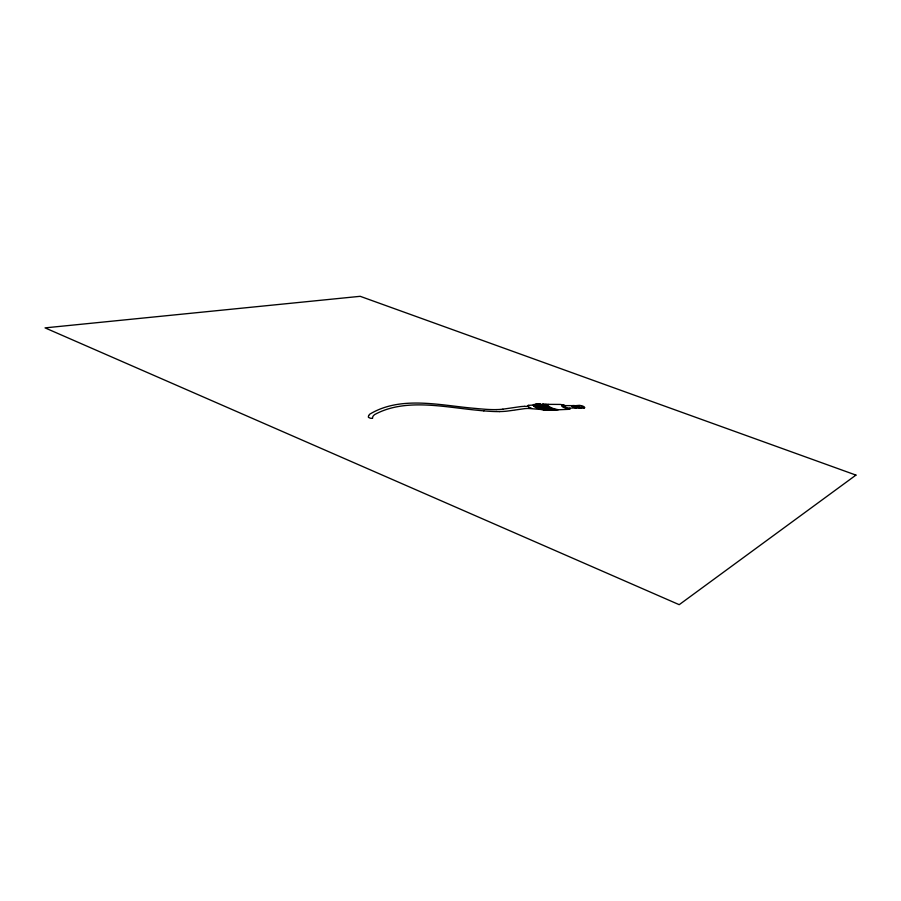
<?xml version="1.0" encoding="UTF-8"?>
<svg xmlns="http://www.w3.org/2000/svg" width="901" height="901" viewBox="0 0 901 901"><rect width="100%" height="100%" fill="white"/><g stroke="black" fill="none" stroke-linecap="round" stroke-linejoin="round"><path stroke-width="1.35" d="M575.367 405.653L572.687 405.495M544.846 404.673L544.981 405.382A10.835 2.827 14.1 0 0 549.723 408.243M368.678 415.688L368.475 416.251A24.642 7.399 12 0 0 368.453 417.354L370.221 418.188A2.782 0.833 11.7 0 0 371.449 418.357L372.541 418.188M546.13 408.423L552.977 410.023M545.893 408.333A11.274 2.951 14.1 0 1 542.03 406.283L540.938 404.898L542.154 404.267M368.824 415.417L369.005 415.113A49.026 14.754 12.4 0 1 369.748 414.19C401.317 395.089 441.479 405.765 475.886 408.457A127.705 32.368 12.5 0 0 478.825 408.75L485.436 409.291A63.205 16.736 12.9 0 0 496.248 409.606M571.639 405.641L571.617 405.675A4.719 1.216 14.3 0 0 574.162 407.342M571.662 405.619L563.632 405.63M564.859 405.563A5.124 1.329 14.2 0 0 560.107 404.436L549.036 404.358A3.401 0.89 14 0 0 548.596 404.369L547.65 405L548.709 406.216A11.623 3.03 14.1 0 0 551.299 407.691L552.73 408.299A7.546 1.971 14.1 0 0 554.701 408.998L558.507 409.752A3.39 0.89 14.1 0 0 558.98 409.752L569.105 409.313M515.361 409.978L524.63 408.649A38.383 10.474 14.2 0 1 528.268 408.435M514.606 410.101L506.97 411.138A70.515 18.673 12.8 0 1 502.679 411.464L499.627 411.566M561.751 405.191C560.456 406.813 566.729 408.863 568.981 408.615M535.982 405.833L534.766 405.799L536.861 405.563M536.309 406.283L535.228 406.227L540.217 405.889M540.138 405.315L534.394 405.067L539.564 404.718M536.681 406.745L535.87 406.7L536.545 406.621M502.859 409.178L520.778 406.588A41.649 11.353 14.1 0 1 524.551 406.362M536.422 406.633L540.825 406.374M536.726 405.574L539.789 405.45M537.368 405.506L536.23 405.439M534.394 405.067L540.048 404.977M537.818 407.252L536.658 407.184L541.614 406.88M538.607 407.736L537.582 407.669L542.537 407.398M540.172 404.301L534.552 404.797L537.334 404.752M537.345 404.346L535.284 404.493L538.359 404.279M537.199 404.414L534.8 404.605L537.458 404.504M539.316 408.187C536.973 408.085 543.461 407.973 540.273 407.849M534.451 404.549L537.649 404.324M537.92 404.312L536.985 404.391M528.808 405.337L533.223 405.045M545.612 408.615L539.688 408.581L540.746 408.525M540.825 408.513L544.711 408.401M542.244 408.435L541.738 408.356M553.169 410.011L553.912 409.978A3.795 1.002 14.1 0 0 554.475 409.91M541.49 409.031L540.803 408.986L545.893 408.851M543.404 409.302L541.929 409.336L542.684 409.381M544.812 409.268L543.179 409.302M496.226 409.606L498.951 409.505A65.897 17.446 12.8 0 0 502.848 409.178M561.875 405.191L562.584 405.18A2.883 0.743 14.2 0 1 565.04 405.619M534.766 405.799L540.285 405.619M524.562 406.362L527.93 406.317M535.228 406.227L540.746 406.069M537.345 406.328L540.78 406.34M535.87 406.7L541.614 406.689M536.658 407.184L542.177 407.038M539.046 407.331L542.47 407.365M537.582 407.669L543.427 407.691M541.242 407.905L543.585 407.916M538.595 408.142L544.486 408.164M528.279 408.435L541.298 409.493M577.473 408.04L581.505 408.007M540.803 408.986L546.761 409.02M547.087 409.245L542.672 409.11M541.929 409.336L547.898 409.369M548.259 409.572L543.01 409.617L543.754 409.606M545.026 409.876L544.024 409.82L549.362 409.831M545.578 409.978L544.936 409.944L551.941 410.079M547.718 409.831L549.024 409.831M576.719 407.973L567.754 408.108L563.148 406.024M542.627 404.256L543.461 404.267A3.762 0.98 14 0 1 544.227 404.324M536.129 405.439L534.484 405.405M549.486 410.101L545.713 409.989L547.29 410.045M536.692 405.855L537.942 405.889M544.238 409.944L548.979 410.101M546.839 410.023L545.815 409.989M576.798 405.439L577.428 405.506M548.067 410.023L545.263 409.887M539.294 406.88L538.179 406.824M547.008 409.831L544.857 409.718M544.981 409.73L544.069 409.673M545.837 409.572L543.033 409.403M543.54 408.84L541.107 408.682M541.062 408.311L540.341 408.266M582.846 406.362L583.916 406.756M583.814 406.959L582.834 406.588M483.837 410.879L480.807 410.597A133.416 33.799 12.5 0 1 477.755 410.282C444.396 407.196 405.225 397.837 374.636 414.584A63.397 19.146 12.6 0 0 374.129 415.023L373.487 415.665A42.933 12.929 12.3 0 0 372.991 416.352L372.665 417.095A20.532 6.172 12 0 0 372.609 418.008M581.663 405.867L581.832 405.912A4.021 1.025 14.4 0 1 582.418 406.126L583.42 406.509M531.703 408.412L528.594 406.914M537.863 408.412L537.278 408.176A10.283 2.714 14 0 1 534.147 406.464M549.678 408.254L549.993 408.378A9.1 2.376 14.1 0 0 551.266 408.84L554.825 409.752A3.739 0.98 14.1 0 0 556.998 409.809M543.551 405.382L543.393 404.729A3.953 1.036 14 0 1 545.589 404.324M575.976 405.799L580.762 407.962L580.086 407.962A3.142 0.811 14.4 0 1 577.913 407.308A4.775 1.228 14.4 0 1 575.3 405.641M572.203 405.833L576.246 407.995A3.12 0.8 14.3 0 1 574.128 407.353M569.95 408.401A4.73 1.228 14.2 0 1 569.398 409.336M499.683 411.599A72.226 19.09 12.8 0 1 483.803 410.845M584.535 407.916A2.771 0.71 14.4 0 1 584.22 407.995M584.625 407.421A2.771 0.71 14.4 0 1 584.738 407.59M583.961 407.995A2.579 0.664 14.4 0 1 582.924 407.905M582.902 407.894A3.018 0.777 14.4 0 1 581.539 407.579A4.314 1.104 14.4 0 1 578.465 406.013M578.352 405.946A2.861 0.732 14.4 0 1 578.251 405.777A2.838 0.732 14.3 0 0 577.496 405.518M578.419 405.473A2.861 0.732 14.4 0 1 578.802 405.382M579.028 405.382A2.568 0.653 14.4 0 1 580.041 405.473M580.131 405.484A3.018 0.777 14.4 0 1 581.472 405.81M544.339 410.034A6.127 1.622 13.9 0 1 538.055 408.412M534.327 406.441A6.589 1.734 13.9 0 1 534.158 404.436M553.924 409.989A3.908 1.025 14.1 0 1 551.975 409.809L548.912 409.031A9.078 2.376 14.1 0 1 547.279 408.446L546.952 408.322A11.06 2.894 14.1 0 1 542.12 405.371L542.019 404.639A4.1 1.07 14 0 1 543.438 404.256M548.382 404.369A3.818 1.002 14 0 0 546.288 404.774L546.333 405.292A10.553 2.759 14.1 0 0 551.412 408.322M551.367 408.344A8.785 2.298 14.1 0 0 552.921 408.896L556.12 409.696A3.66 0.957 14.1 0 0 558.26 409.752M544.88 404.684A3.852 1.002 14 0 1 546.986 404.346M528.549 406.79A5.023 1.329 13.8 0 1 528.617 405.27M569.736 408.401A3.108 0.811 14.2 0 1 569.252 408.626M543.54 405.382A10.947 2.861 14.1 0 0 548.36 408.277L548.63 408.412A9.201 2.41 14.1 0 0 549.914 408.885L553.541 409.809A3.807 1.002 14.1 0 0 555.748 409.865M855.95 475.097L679.208 604.684L45.05 327.874L360.197 296.316L855.95 475.097M538.426 404.279L540.758 404.222L538.494 404.267"/></g></svg>
